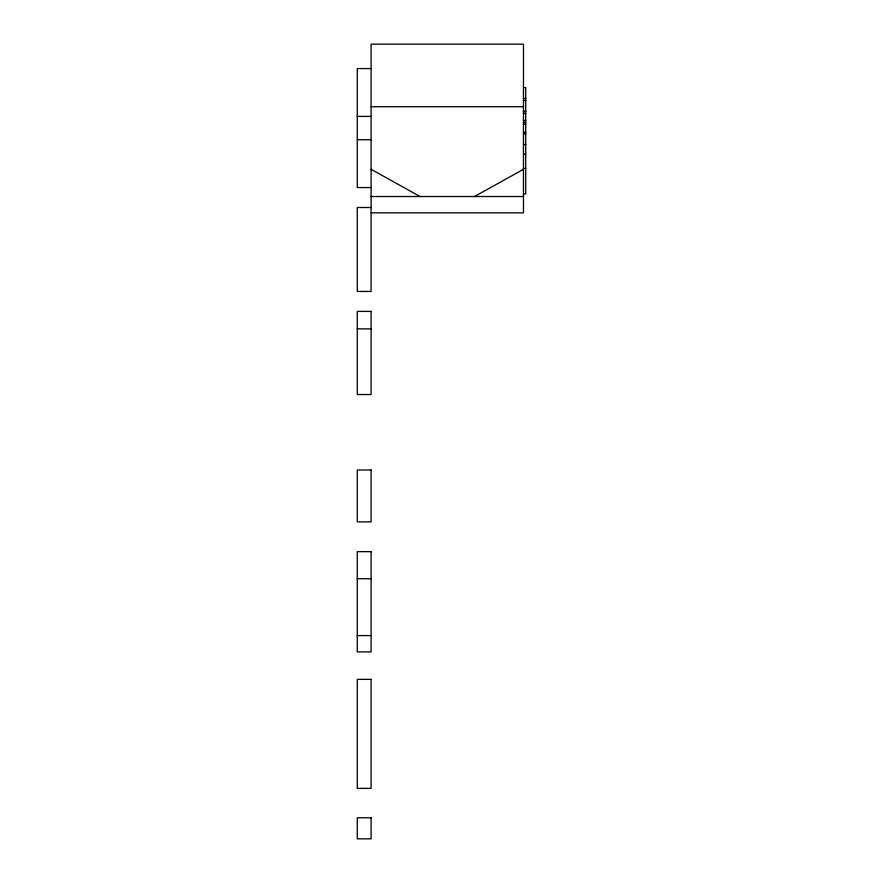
<?xml version="1.0" encoding="UTF-8"?>
<svg xmlns="http://www.w3.org/2000/svg" width="883" height="883" viewBox="0 0 883 883"><rect width="100%" height="100%" fill="white"/><g stroke="black" fill="none" stroke-linecap="round" stroke-linejoin="round"><path stroke-width="1.32" d="M474.491 196.523L523.464 169.304M371.103 68.576L357.273 68.576L357.273 187.56L371.103 187.56M523.464 87.594L525.727 87.594L525.727 193.94L523.464 193.94M523.464 98.466L525.727 98.466M523.464 100.519L525.727 100.519M371.103 106.733L523.464 106.733M523.464 111.17L525.727 111.17M523.464 111.733L525.727 111.733M523.464 113.565L525.727 113.565M357.273 116.413L371.103 116.413M523.464 120.408L525.727 120.408M523.464 122.329L525.727 122.329M523.464 123.962L525.727 123.962M523.464 132.24L525.727 132.24M523.464 133.929L525.727 133.929M357.273 139.724L371.103 139.724M523.464 144.58L525.727 144.58M523.464 154.095L525.727 154.183M523.464 168.333L525.727 168.333M371.103 196.523L523.464 196.523M371.103 207.505L357.273 207.505L357.273 291.445L371.103 291.445L371.103 44.15L523.464 44.15L523.464 212.847L371.103 212.847M357.273 328.862L371.103 328.862M357.273 578.74L371.103 578.74M357.273 635.583L371.103 635.583M371.103 169.304L420.076 196.523M371.103 311.39L357.273 311.39L357.273 394.535L371.103 394.535L371.103 311.39M371.103 469.999L357.273 469.999L357.273 521.897L371.103 521.897L371.103 469.999M371.103 551.643L357.273 551.643L357.273 651.908L371.103 651.908L371.103 551.643M371.103 679.358L357.273 679.358L357.273 788.364L371.103 788.364L371.103 679.358M371.103 817.757L357.273 817.757L357.273 838.85L371.103 838.85L371.103 817.757"/></g></svg>
